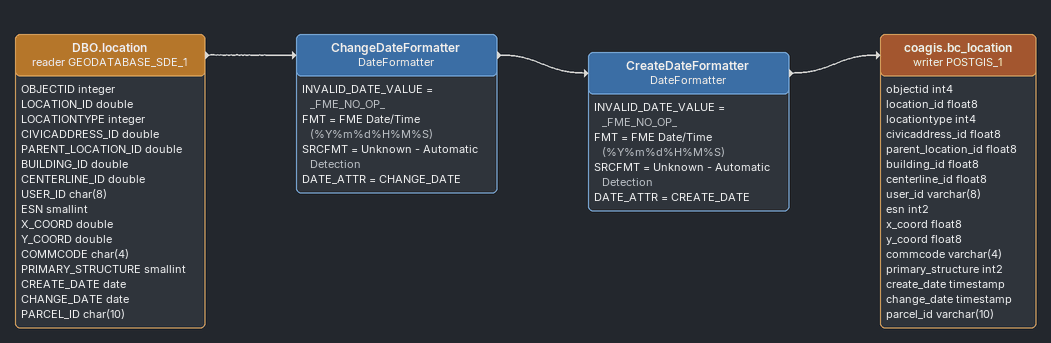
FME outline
DBO.location (reader GEODATABASE_SDE_1)
    attributes: OBJECTID integer, LOCATION_ID double, LOCATIONTYPE integer, CIVICADDRESS_ID double, PARENT_LOCATION_ID double, BUILDING_ID double, CENTERLINE_ID double, USER_ID char(8), ESN smallint, X_COORD double, Y_COORD double, COMMCODE char(4), PRIMARY_STRUCTURE smallint, CREATE_DATE date, CHANGE_DATE date, PARCEL_ID char(10)
    -> ChangeDateFormatter
ChangeDateFormatter: DateFormatter
    INVALID_DATE_VALUE = _FME_NO_OP_
    FMT = FME Date/Time (%Y%m%d%H%M%S)
    SRCFMT = Unknown - Automatic Detection
    DATE_ATTR = CHANGE_DATE
    -> CreateDateFormatter
CreateDateFormatter: DateFormatter
    INVALID_DATE_VALUE = _FME_NO_OP_
    FMT = FME Date/Time (%Y%m%d%H%M%S)
    SRCFMT = Unknown - Automatic Detection
    DATE_ATTR = CREATE_DATE
    -> coagis.bc_location (writer POSTGIS_1)
coagis.bc_location (writer POSTGIS_1)
    attributes: objectid int4, location_id float8, locationtype int4, civicaddress_id float8, parent_location_id float8, building_id float8, centerline_id float8, user_id varchar(8), esn int2, x_coord float8, y_coord float8, commcode varchar(4), primary_structure int2, create_date timestamp, change_date timestamp, parcel_id varchar(10)
